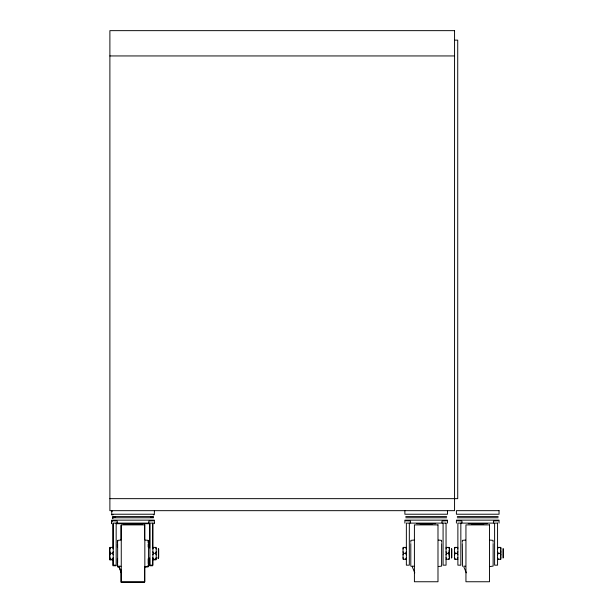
<?xml version="1.0" encoding="UTF-8"?>
<svg xmlns="http://www.w3.org/2000/svg" width="613" height="613" viewBox="0 0 613 613"><rect width="100%" height="100%" fill="white"/><g stroke="black" fill="none" stroke-linecap="round" stroke-linejoin="round"><path stroke-width="0.92" d="M109.888 548.919L110.57 547.394M109.888 554.842L110.57 553.317L109.888 551.792M113.206 554.842L112.524 553.317L113.206 551.792M112.524 559.24L113.206 557.715M152.89 548.919L153.572 547.394M152.89 554.842L153.572 553.317L152.89 551.792M156.208 554.842L155.533 553.317L156.208 551.792M155.533 559.24L156.208 557.715M403.04 548.919L403.722 547.394M403.04 554.842L403.722 553.317L403.04 551.792M406.358 554.842L405.676 553.317L406.358 551.792M405.676 559.24L406.358 557.715M446.049 548.919L446.724 547.394M446.049 554.842L446.724 553.317L446.049 551.792M449.36 554.842L448.685 553.317L449.36 551.792M448.685 559.24L449.36 557.715M454.562 548.919L455.244 547.394M454.562 554.842L455.244 553.317L454.562 551.792M457.88 554.842L457.206 553.317L457.88 551.792M457.206 559.24L457.88 557.715M497.572 548.919L498.246 547.394M497.572 554.842L498.246 553.317L497.572 551.792M500.89 554.842L500.208 553.317L500.89 551.792M500.208 559.24L500.89 557.715M117.65 540.865L117.382 542.865M126.891 523.923L139.205 523.923M126.63 524.521L127.458 524.353M420.043 523.923L432.357 523.923M471.573 523.923L483.879 523.923M120.914 540.068L117.734 540.352L117.65 542.26M414.074 540.068L410.886 540.352L410.802 542.26M465.596 540.068L462.409 540.352L462.325 542.26M145.181 566.565L148.369 566.282L148.453 564.374M144.921 567.163L148.101 566.887L148.185 564.971M438.333 566.565L441.605 566.083L441.605 543.547M489.856 566.565L493.128 566.083L493.128 543.547M454.562 40.136L457.727 40.136L457.727 498.653L109.888 498.653M109.888 55.944L454.562 55.944M111.459 511.265L112.256 511.265M111.459 514.82L113.045 514.82M153.319 514.82L154.108 514.82M112.616 516.59L153.488 516.59M405.768 516.59L446.639 516.59M457.29 516.59L498.162 516.59M112.348 517.188L115.619 517.188M150.484 517.188L153.219 517.188M112.616 517.778L153.488 517.778M405.768 517.778L446.639 517.778M457.29 517.778L498.162 517.778M112.348 518.376L113.045 518.376M111.727 520.146L154.376 520.146M404.879 520.146L447.528 520.146M456.401 520.146L499.051 520.146M111.459 520.744L117.137 520.958A1.532 0.935 -90 0 1 117.137 522.889L116.723 523.111L149.373 523.111L148.959 522.889A1.532 0.935 -90 0 1 148.959 520.958L154.376 520.736L154.376 523.111M112.187 521.341L111.459 521.341L111.459 523.709M416.725 523.701L435.682 523.701M468.248 523.701L487.205 523.701M123.305 524.299L128.048 524.299M138.178 524.299L142.262 524.299M113.206 547.394L109.888 547.394L109.888 559.24L113.206 559.24M152.89 547.394L156.208 547.394L156.208 559.24L152.89 559.24M406.358 547.394L403.04 547.394L403.04 559.24L406.358 559.24M446.049 547.394L449.36 547.394L449.36 559.24L446.049 559.24M457.88 547.394L454.562 547.394L454.562 559.24L457.88 559.24M497.572 547.394L500.89 547.394L500.89 559.24L497.572 559.24M110.302 547.991L109.627 547.991L109.627 559.838L112.945 559.838M110.57 553.317L112.524 553.317M153.572 553.317L155.533 553.317M403.722 553.317L405.676 553.317M446.724 553.317L448.685 553.317M455.244 553.317L457.206 553.317M498.246 553.317L500.208 553.317M152.629 559.838L155.947 559.838L155.947 558.313M489.856 540.068L493.044 540.352L493.128 542.26M438.333 540.068L441.521 540.352L441.605 542.26M145.181 540.068L148.369 540.352L148.453 542.26M465.596 566.259L463.918 566.144L463.918 567.117L466.317 572.841M414.074 566.259L412.396 566.144L412.396 567.117L414.794 572.841M412.396 566.458L410.802 566.083L410.802 543.547M120.914 566.259L119.236 566.144L119.236 567.117L121.635 572.841M118.976 567.056L117.466 566.887L117.382 564.971M462.593 566.366L462.325 543.547M117.911 566.366L117.65 564.374M500.208 547.394L500.89 548.919M497.572 557.715L498.246 559.24M457.206 547.394L457.88 548.919M454.562 557.715L455.244 559.24M448.685 547.394L449.36 548.919M446.049 557.715L446.724 559.24M405.676 547.394L406.358 548.919M403.04 557.715L403.722 559.24M155.533 547.394L156.208 548.919M152.89 557.715L153.572 559.24M112.524 547.394L113.206 548.919M109.888 557.715L110.57 559.24M109.627 558.313L110.302 559.838M121.029 572.619L118.976 566.741M148.101 540.95L148.185 542.865M503.373 548.934L503.373 557.707M503.02 548.581L503.02 558.06M500.629 550.152L500.629 556.489M499.051 523.111L499.051 520.736L493.634 520.958A1.532 0.935 -90 0 0 493.634 522.889L494.047 523.111L461.405 523.111L461.819 522.889A1.532 0.935 -90 0 0 461.819 520.958L456.401 520.736L456.401 523.111M451.85 548.934L451.85 557.707M451.497 548.581L451.497 558.06M449.107 550.152L449.107 556.489M447.528 510.667L447.528 514.223L404.879 514.223L404.879 510.667M447.528 523.111L447.528 520.736L442.111 520.958A1.532 0.935 -90 0 0 442.111 522.889L442.525 523.111L409.882 523.111L410.289 522.889A1.532 0.935 -90 0 0 410.289 520.958L404.879 520.736L404.879 523.111M158.698 548.934L158.698 557.707M158.346 548.581L158.438 558.305M158.085 557.271L158.085 558.658M154.376 510.667L154.376 514.223L111.727 514.223L111.727 510.667M154.108 522.95L154.108 523.709M152.629 523.709L152.629 547.417M152.629 558.313L152.629 565.761L149.672 565.761L149.672 557.937M149.672 523.709L149.672 547.991M148.453 543.547L148.453 563.094M148.185 544.145L148.185 547.003M148.185 558.803L148.185 563.692M144.576 525.487L144.576 539.701M144.576 566.42L144.576 582.35L120.999 582.35L120.999 569.814M120.999 525.487L120.999 539.701M117.65 543.547L117.65 563.094M117.382 544.145L117.382 547.003M117.382 558.803L117.382 563.692M115.903 565.362L115.903 565.761L112.945 565.761L112.945 558.313M112.945 523.709L112.945 547.417M111.727 520.736L111.727 523.111M117.045 522.95A1.532 0.935 -90 0 1 116.876 523.487L116.462 523.709L149.105 523.709L148.698 523.487A1.532 0.935 -90 0 1 148.53 522.95M454.562 30.65L109.888 30.65L109.888 510.667L454.562 510.667L454.562 30.65M499.051 510.667L456.401 510.667L456.401 514.223L499.051 514.223L499.051 510.667M116.163 523.111L113.206 523.111L113.206 565.163L116.163 565.163L116.163 523.111M152.89 523.111L149.932 523.111L149.932 565.163L152.89 565.163L152.89 523.111M409.323 523.111L406.358 523.111L406.358 565.163L409.323 565.163L409.323 523.111M446.049 523.111L443.084 523.111L443.084 565.163L446.049 565.163L446.049 523.111M460.846 523.111L457.88 523.111L457.88 565.163L460.846 565.163L460.846 523.111M497.572 523.111L494.607 523.111L494.607 565.163L497.572 565.163L497.572 523.111M144.837 524.889L121.259 524.889L121.259 581.752L144.837 581.752L144.837 524.889M437.988 524.889L414.411 524.889L414.411 581.752L437.988 581.752L437.988 524.889M489.511 524.889L465.941 524.889L465.941 581.752L489.511 581.752L489.511 524.889"/></g></svg>
